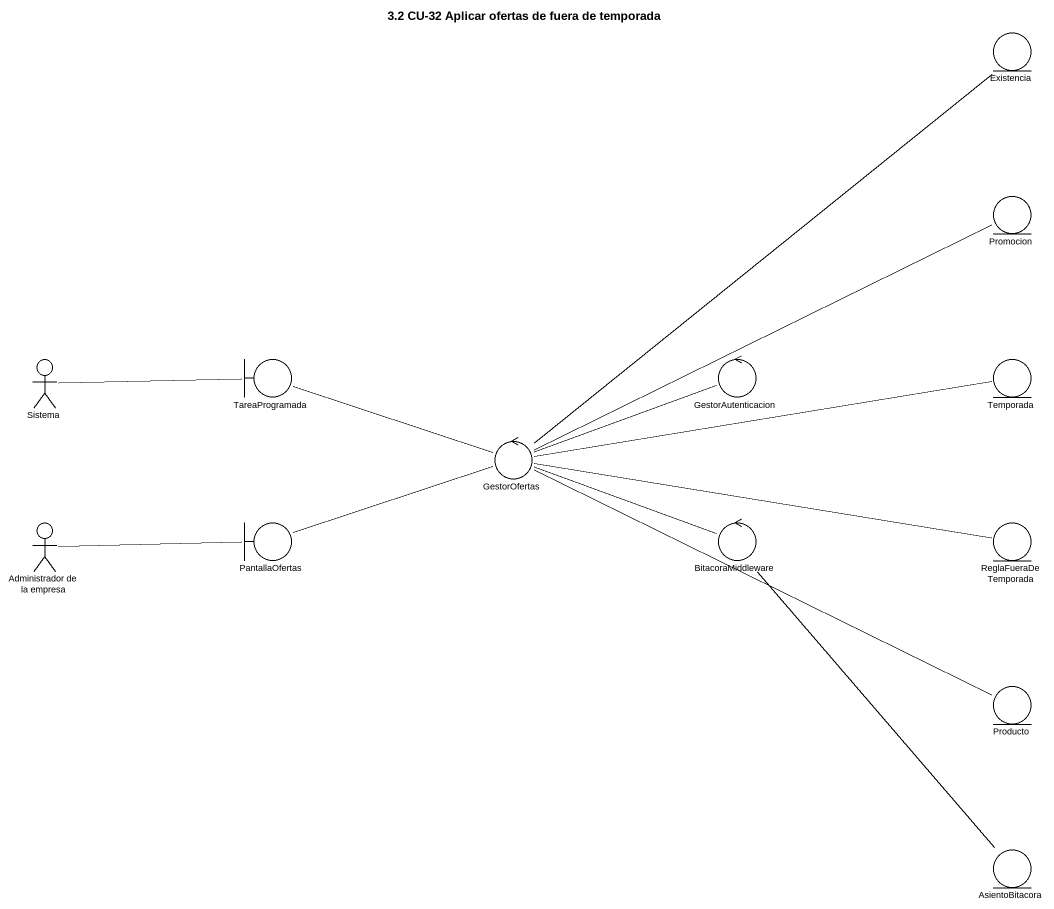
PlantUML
@startuml
title 3.2 CU-32 Aplicar ofertas de fuera de temporada
entity Existencia
entity Promocion
actor Sistema
boundary TareaProgramada
control GestorAutenticacion
entity Temporada
control GestorOfertas
actor "Administrador de la empresa" as Administrador_de_la_empresa
boundary PantallaOfertas
control BitacoraMiddleware
entity ReglaFueraDeTemporada
entity Producto
entity AsientoBitacora
Existencia -- GestorOfertas
Sistema -right- TareaProgramada
GestorAutenticacion -left- GestorOfertas
GestorOfertas -right- Promocion
GestorOfertas -left- TareaProgramada
GestorOfertas -right- Temporada
GestorOfertas -left- PantallaOfertas
GestorOfertas -right- ReglaFueraDeTemporada
GestorOfertas -right- Producto
Administrador_de_la_empresa -right- PantallaOfertas
BitacoraMiddleware -left- GestorOfertas
AsientoBitacora -up- BitacoraMiddleware
@enduml
